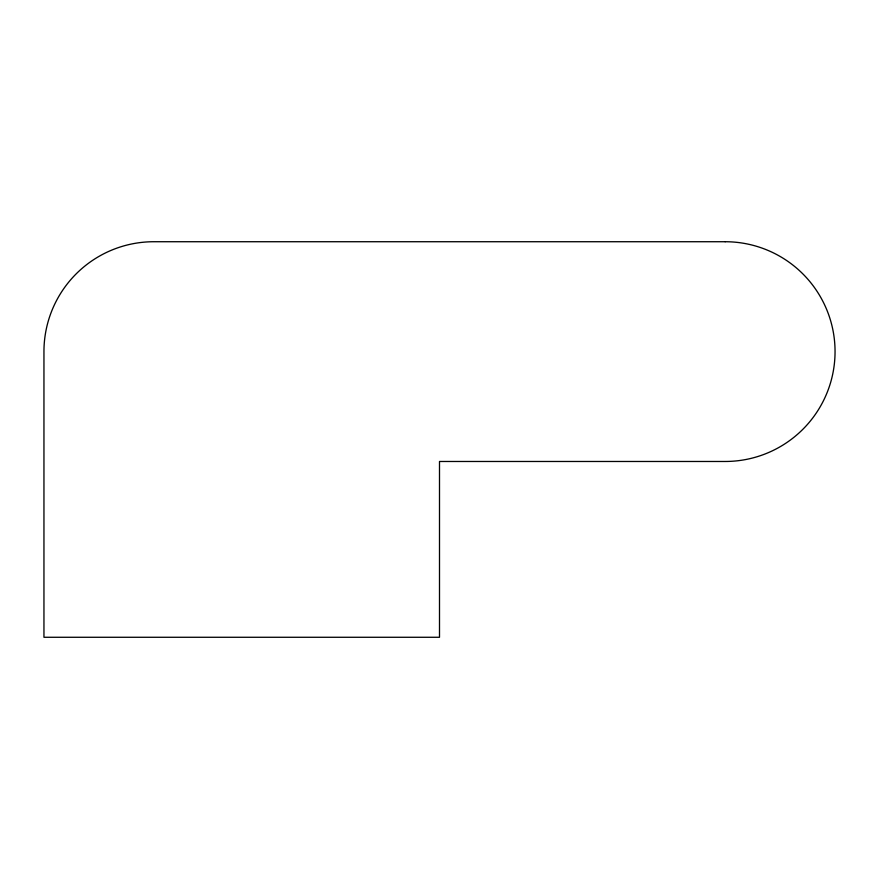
<?xml version="1.0" encoding="UTF-8"?>
<svg xmlns="http://www.w3.org/2000/svg" width="879" height="879" viewBox="0 0 879 879"><rect width="100%" height="100%" fill="white"/><g stroke="black" fill="none" stroke-linecap="round" stroke-linejoin="round"><path stroke-width="1.32" d="M725.175 241.725L153.825 241.725A109.875 109.875 0 0 0 43.95 351.6L43.95 637.275L439.5 637.275L439.5 461.475L725.175 461.475A109.875 109.875 0 0 0 835.05 351.6A109.875 109.875 0 0 0 725.175 241.725"/></g></svg>
